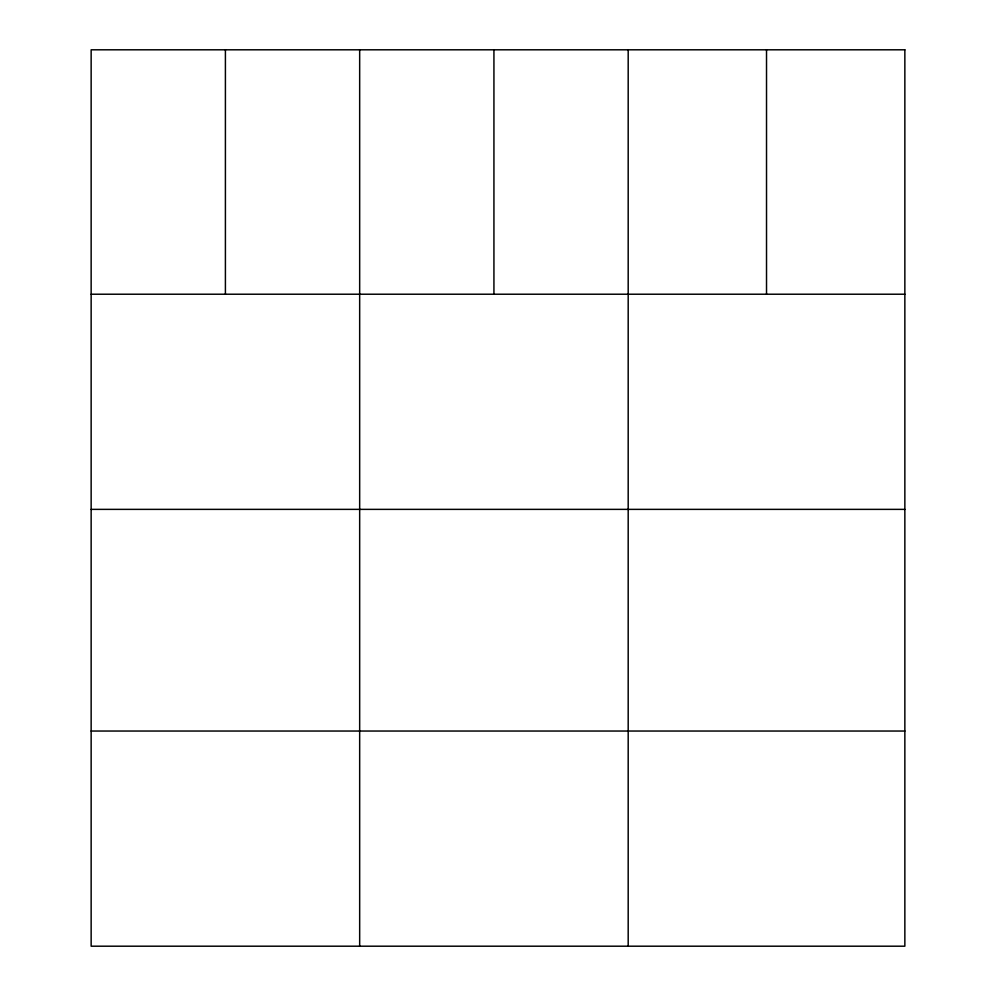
<?xml version="1.0" encoding="UTF-8"?>
<svg xmlns="http://www.w3.org/2000/svg" width="996" height="996" viewBox="0 0 996 996"><rect width="100%" height="100%" fill="white"/><g stroke="black" fill="none" stroke-linecap="round" stroke-linejoin="round"><path stroke-width="1.49" d="M91.146 294.218L904.854 294.218M91.146 509.367L904.854 509.367M91.146 731.039L904.854 731.039M766.522 49.8L766.522 294.218M628.19 49.8L628.19 946.2M493.929 49.8L493.929 294.218M359.668 49.8L359.668 946.2M225.407 49.8L225.407 294.218M904.854 49.8L91.146 49.8L91.146 946.2L904.854 946.2L904.854 49.8"/></g></svg>
